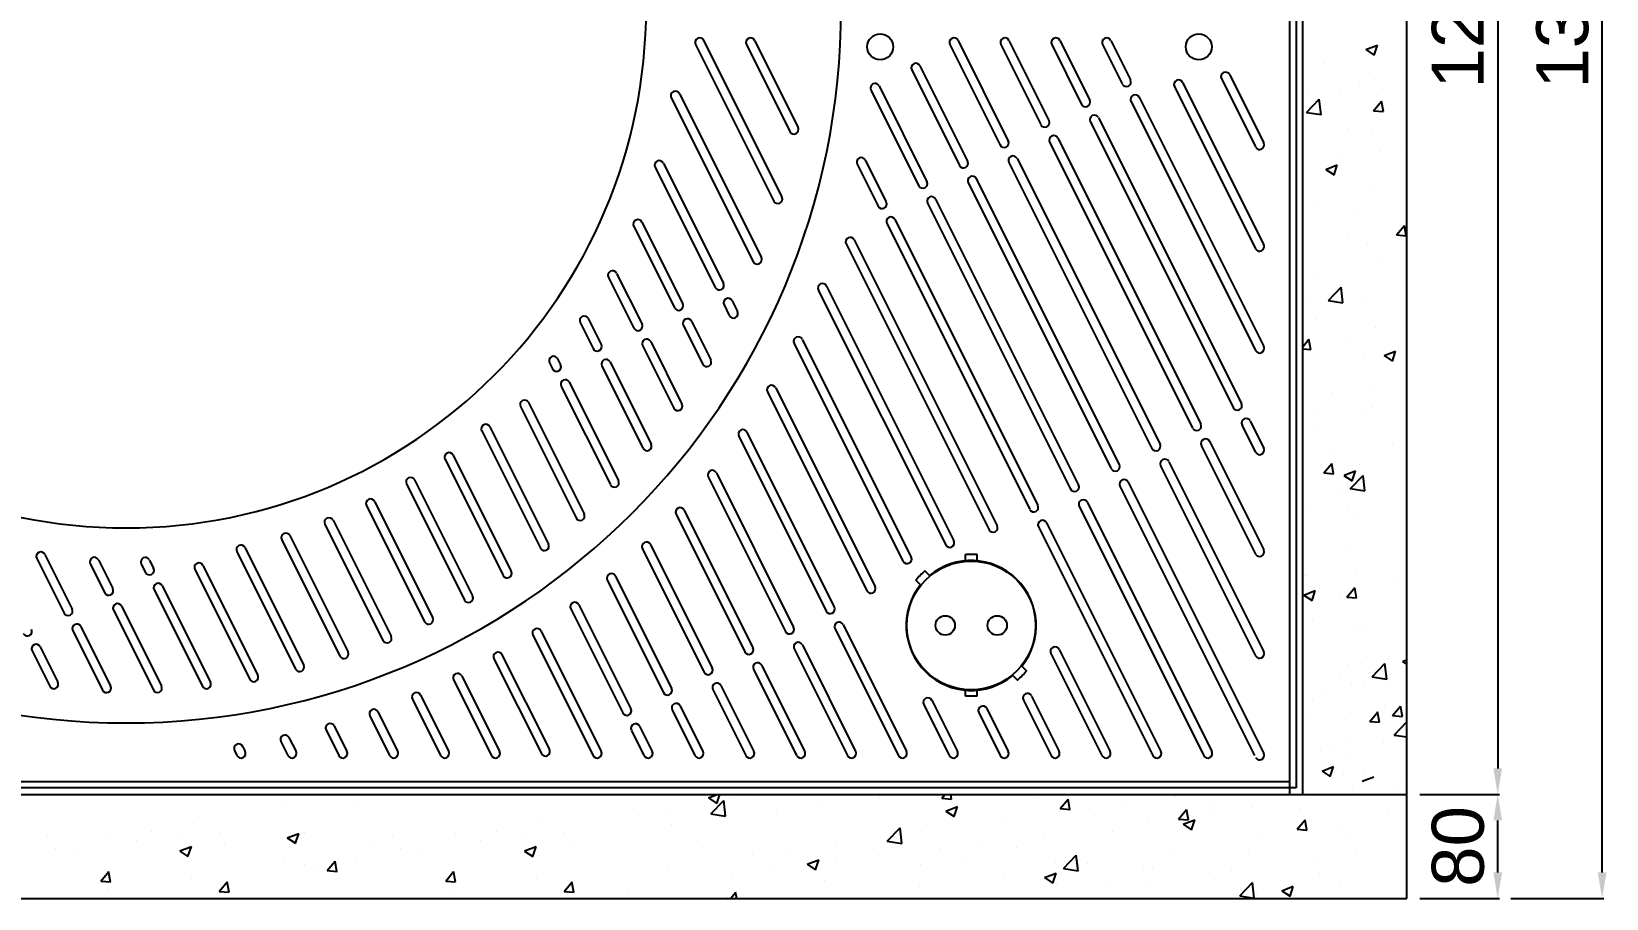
# Model space of a CAD drawing. Header units: millimetres. Extents: x 28332 to 34852, y -49763 to -45153.
# Drawn here: x 29742 to 30953, y -47354 to -46687 of the extents above; entities that cross this region are included whole.
import ezdxf

# ---------------------------------------------------------------- set-up
doc = ezdxf.new("R2010")
doc.units = ezdxf.units.MM
doc.layers.add('받침틀', color=251, linetype='Continuous')
doc.styles.get("Standard").update_dxf_attribs({"font": 'arial.ttf'})
doc.dimstyles.new('ISO-25', dxfattribs={"dimtxt": 40, "dimasz": 20, "dimexe": 1.25, "dimexo": 10, "dimgap": 10, "dimtad": 1, "dimdec": 0, "dimtxsty": 'Standard', "dimcen": 2.5, "dimclrd": 3, "dimclre": 3, "dimclrt": 3, "dimadec": 0, "dimazin": 0, "dimtfac": 1, "dimtdec": 0, "dimtmove": 0, "dimatfit": 3, "dimfxl": 0, "dimarcsym": 0})

# ---------------------------------------------------------------- blocks, each defined once
blk = doc.blocks.new('*D39')
at = {"color": 3, "lineweight": -2, "transparency": 16777216}
for p, q in [((30850.1, -46063.6), (30870.7, -46063.6)), ((30869.4, -46083.6), (30869.4, -47253.6)), ((30809.5, -47273.6), (30870.7, -47273.6))]:
    blk.add_line(p, q, dxfattribs=at)
at = {"color": 3, "transparency": 16777216}
for points in [[(30866.1, -46083.6), (30872.8, -46083.6), (30869.4, -46063.6)], [(30866.1, -47253.6), (30872.8, -47253.6), (30869.4, -47273.6)]]:
    blk.add_solid(points, dxfattribs=at)
at = {"layer": 'Defpoints', "color": 0, "transparency": 16777216}
for p in [(30840.1, -46063.6), (30799.5, -47273.6), (30869.4, -47273.6)]:
    blk.add_point(p, dxfattribs=at)
at = {"color": 3, "transparency": 16777216, "insert": (30839, -46668.6), "char_height": 40, "attachment_point": 5, "rotation": 90}
blk.add_mtext('1210', dxfattribs=at)
blk = doc.blocks.new('*D40')
at = {"color": 3, "lineweight": -2, "transparency": 16777216}
for p, q in [((30859.4, -47273.6), (30868.2, -47273.6)), ((30869.4, -47333.6), (30869.4, -47293.6)), ((30809.5, -47353.6), (30870.7, -47353.6))]:
    blk.add_line(p, q, dxfattribs=at)
at = {"color": 3, "transparency": 16777216}
for points in [[(30866.1, -47293.6), (30872.8, -47293.6), (30869.4, -47273.6)], [(30866.1, -47333.6), (30872.8, -47333.6), (30869.4, -47353.6)]]:
    blk.add_solid(points, dxfattribs=at)
at = {"layer": 'Defpoints', "color": 0, "transparency": 16777216}
for p in [(30869.4, -47273.6), (30869.4, -47273.6), (30799.5, -47353.6)]:
    blk.add_point(p, dxfattribs=at)
at = {"color": 3, "transparency": 16777216, "insert": (30839, -47313.6), "char_height": 40, "attachment_point": 5, "rotation": 90}
blk.add_mtext('80', dxfattribs=at)
blk = doc.blocks.new('*D34')
at = {"color": 3, "lineweight": -2, "transparency": 16777216}
for p, q in [((30879.4, -45983.6), (30951, -45983.6)), ((30949.7, -47333.6), (30949.7, -46003.6)), ((30879.4, -47353.6), (30951, -47353.6))]:
    blk.add_line(p, q, dxfattribs=at)
at = {"color": 3, "transparency": 16777216}
for points in [[(30946.4, -46003.6), (30953.1, -46003.6), (30949.7, -45983.6)], [(30946.4, -47333.6), (30953.1, -47333.6), (30949.7, -47353.6)]]:
    blk.add_solid(points, dxfattribs=at)
at = {"layer": 'Defpoints', "color": 0, "transparency": 16777216}
for p in [(30869.4, -45983.6), (30949.7, -45983.6), (30869.4, -47353.6)]:
    blk.add_point(p, dxfattribs=at)
at = {"color": 3, "transparency": 16777216, "insert": (30919.3, -46668.6), "char_height": 40, "attachment_point": 5, "rotation": 90}
blk.add_mtext('1370', dxfattribs=at)

msp = doc.modelspace()

# ---------------------------------------------------------------- linework, layer by layer
for p, q in [((30714.5, -46668.6), (30714.5, -47268.6)), ((30258.7, -46693.6), (30318.9, -46814)), ((30297.9, -46693.6), (30331.3, -46760.6)), ((30454.4, -46693.6), (30493, -46771)), ((30493.5, -46693.6), (30524.3, -46755.3)), ((30532.6, -46693.6), (30555.7, -46739.7)), ((30571.8, -46693.6), (30587, -46724)), ((30252.5, -46696.8), (30312.7, -46817.2)), ((30291.6, -46696.8), (30325.1, -46763.8)), ((30448.1, -46696.8), (30486.8, -46774.1)), ((30487.2, -46696.8), (30518.1, -46758.4)), ((30526.4, -46696.8), (30549.4, -46742.8)), ((30565.5, -46696.8), (30580.7, -46727.1)), ((30418.7, -46716.3), (30455.5, -46789.8)), ((30425, -46713.1), (30461.7, -46786.6)), ((30663.2, -46719.9), (30689.5, -46772.5)), ((30387.3, -46731.8), (30424.2, -46805.4)), ((30393.6, -46728.6), (30430.4, -46802.3)), ((30620.8, -46729.1), (30683.2, -46853.9)), ((30627.1, -46726), (30689.5, -46850.8)), ((30656.9, -46723), (30683.2, -46775.6)), ((30233.8, -46737.7), (30296.8, -46863.8)), ((30240.1, -46734.6), (30303.1, -46860.6)), ((30587.4, -46740.6), (30683.2, -46932.2)), ((30593.7, -46737.4), (30689.5, -46929)), ((30556.1, -46756.2), (30666, -46976.1)), ((30562.4, -46753.1), (30672.3, -46973)), ((30531.1, -46768.7), (30641, -46988.6)), ((30524.8, -46771.9), (30634.7, -46991.7)), ((30221.4, -46791.2), (30267.6, -46883.7)), ((30227.7, -46788.1), (30273.9, -46880.5)), ((30376.8, -46788.8), (30392.9, -46821.1)), ((30383, -46785.7), (30399.1, -46817.9)), ((30493.5, -46787.5), (30603.4, -47007.4)), ((30499.7, -46784.4), (30609.7, -47004.3)), ((30462.2, -46803.2), (30572.1, -47023)), ((30468.4, -46800), (30578.4, -47019.9)), ((30437.1, -46815.7), (30547.1, -47035.6)), ((30430.9, -46818.8), (30540.8, -47038.7)), ((30204.9, -46836.5), (30236.3, -46899.3)), ((30211.2, -46833.3), (30242.6, -46896.2)), ((30399.6, -46834.5), (30509.5, -47054.3)), ((30405.8, -46831.3), (30515.8, -47051.2)), ((30368.3, -46850.1), (30478.2, -47070)), ((30374.5, -46847), (30484.5, -47066.9)), ((30185.5, -46875.9), (30205, -46915)), ((30191.8, -46872.8), (30211.3, -46911.8)), ((30346.9, -46885.7), (30444.9, -47081.7)), ((30353.2, -46882.6), (30451.2, -47078.5)), ((30274.4, -46897.1), (30278.4, -46905.2)), ((30280.6, -46894), (30284.7, -46902.1)), ((30163.8, -46910.7), (30173.7, -46930.6)), ((30170, -46907.6), (30180, -46927.5)), ((30243, -46912.7), (30258, -46942.6)), ((30249.3, -46909.6), (30264.2, -46939.4)), ((30218, -46925.3), (30242, -46973.3)), ((30334.6, -46923.6), (30418.3, -47091)), ((30211.7, -46928.4), (30235.8, -46976.4)), ((30328.3, -46926.7), (30412, -47094.2)), ((30140.1, -46941.7), (30142.4, -46946.3)), ((30146.4, -46938.6), (30148.7, -46943.1)), ((30180.4, -46944), (30212, -47007.2)), ((30186.7, -46940.9), (30218.3, -47004.1)), ((30149.1, -46959.7), (30187, -47035.3)), ((30155.4, -46956.6), (30193.2, -47032.2)), ((30314.1, -46960.9), (30390.6, -47113.8)), ((30124.1, -46972.2), (30166.9, -47057.8)), ((30307.8, -46964), (30384.3, -47117)), ((30117.8, -46975.3), (30160.6, -47060.9)), ((30679, -46986.4), (30689.5, -47007.3)), ((30088, -46993.9), (30133.1, -47084.2)), ((30094.2, -46990.8), (30139.4, -47081)), ((30285.7, -46998.1), (30353, -47132.6)), ((30292, -46995), (30359.2, -47129.5)), ((30672.7, -46989.5), (30683.2, -47010.4)), ((30641.4, -47005.2), (30683.2, -47088.7)), ((30647.7, -47002), (30689.5, -47085.5)), ((30059.8, -47015.7), (30104.5, -47105.2)), ((30066, -47012.6), (30110.7, -47102.1)), ((30610.1, -47020.8), (30683.2, -47166.9)), ((30616.4, -47017.7), (30689.5, -47163.8)), ((30030.2, -47034.8), (30074.8, -47124.1)), ((30036.4, -47031.7), (30081, -47120.9)), ((30262.2, -47029.4), (30321.7, -47148.3)), ((30268.5, -47026.2), (30327.9, -47145.1)), ((30585.1, -47033.3), (30689.5, -47242.1)), ((30578.8, -47036.5), (30682.4, -47243.6)), ((29999.3, -47051.4), (30044, -47140.8)), ((30005.6, -47048.2), (30050.3, -47137.7)), ((30237.5, -47058.1), (30290.4, -47163.9)), ((30243.7, -47055), (30296.6, -47160.8)), ((30547.5, -47052.1), (30643.3, -47243.6)), ((30553.8, -47049), (30649.6, -47240.5)), ((29967.4, -47065.8), (30012, -47155.1)), ((29973.7, -47062.7), (30018.3, -47151.9)), ((30516.2, -47067.8), (30604.2, -47243.6)), ((30522.5, -47064.6), (30610.4, -47240.5)), ((29905.9, -47083.7), (29951.1, -47174.1)), ((29934.2, -47077.7), (29979, -47167.2)), ((29940.5, -47074.5), (29985.2, -47164.1)), ((30217.8, -47081.4), (30265.3, -47176.4)), ((29745.8, -47092.2), (29766.8, -47134.1)), ((29752.1, -47089), (29773, -47131)), ((29793.2, -47093.1), (29804.3, -47115.3)), ((29832.4, -47093.3), (29835.6, -47099.7)), ((29899.6, -47086.8), (29944.8, -47177.2)), ((30211.5, -47084.5), (30259.1, -47179.6)), ((30469, -47089.1), (30460, -47089.1)), ((30460, -47094.4), (30460, -47089.1)), ((30469, -47094.4), (30469, -47089.1)), ((29787, -47096.2), (29798.1, -47118.5)), ((29826.2, -47096.4), (29829.4, -47102.8)), ((29867.4, -47100.6), (29909.6, -47185)), ((29873.6, -47097.4), (29915.8, -47181.8)), ((30190.8, -47105.6), (30234, -47192.1)), ((29836.1, -47116.2), (29873.2, -47190.4)), ((29842.3, -47113.1), (29879.4, -47187.2)), ((30184.5, -47108.7), (30227.8, -47195.2)), ((29804.8, -47131.9), (29835.5, -47193.2)), ((29811, -47128.7), (29841.7, -47190.1)), ((30156.5, -47130.9), (30196.5, -47210.9)), ((30162.7, -47127.7), (30202.7, -47207.7)), ((29779.7, -47144.4), (29802.6, -47190.2)), ((30366, -47142.9), (30414.8, -47240.5)), ((29773.5, -47147.5), (29796.4, -47193.3)), ((30127.4, -47151), (30173.7, -47243.6)), ((30133.7, -47147.9), (30180, -47240.5)), ((30359.7, -47146), (30408.5, -47243.6)), ((29742.2, -47163.2), (29755.8, -47190.4)), ((29748.4, -47160), (29762, -47187.2)), ((30103.6, -47166.1), (30140.1, -47239)), ((30328.4, -47161.7), (30369.4, -47243.6)), ((30334.7, -47158.6), (30375.6, -47240.5)), ((30525.8, -47165.2), (30565, -47243.6)), ((30532.1, -47162), (30571.3, -47240.5)), ((30097.4, -47169.2), (30133.9, -47242.2)), ((30297.1, -47177.3), (30330.2, -47243.6)), ((30303.3, -47174.2), (30336.5, -47240.5)), ((30066.4, -47185.5), (30095.5, -47243.6)), ((30072.7, -47182.4), (30101.7, -47240.5)), ((30272, -47189.9), (30297.4, -47240.5)), ((30034.7, -47200.3), (30056.3, -47243.6)), ((30040.9, -47197.2), (30062.6, -47240.5)), ((30265.8, -47193), (30291.1, -47243.6)), ((30428, -47204.3), (30447.6, -47243.6)), ((30434.2, -47201.2), (30453.9, -47240.5)), ((30460, -47198.1), (30460, -47192.9)), ((30469, -47198.1), (30460, -47198.1)), ((30469, -47198.1), (30469, -47192.9)), ((30504.6, -47201), (30525.9, -47243.6)), ((30510.8, -47197.9), (30532.2, -47240.5)), ((30001.9, -47213.2), (30017.2, -47243.6)), ((30008.2, -47210), (30023.5, -47240.5)), ((30234.5, -47208.6), (30252, -47243.6)), ((30240.7, -47205.5), (30258.2, -47240.5)), ((30470.3, -47210.6), (30486.8, -47243.6)), ((30476.5, -47207.5), (30493, -47240.5)), ((29968.3, -47224), (29978.1, -47243.6)), ((29974.5, -47220.9), (29984.3, -47240.5)), ((30203.2, -47224.3), (30212.8, -47243.6)), ((30209.4, -47221.2), (30219.1, -47240.5)), ((29897.8, -47239.7), (29899.8, -47243.6)), ((29904.1, -47236.6), (29906.1, -47240.5)), ((29933.6, -47232.9), (29938.9, -47243.6)), ((29939.8, -47229.8), (29945.2, -47240.5)), ((30714.5, -47268.6), (28914.5, -47268.6))]:
    msp.add_line(p, q)
at = {"linetype": 'Continuous'}
for p, q in [((30768, -46700.7), (30776.9, -46697.3)), ((30768, -46700.7), (30774.4, -46705)), ((30774.4, -46705), (30776.9, -46697.3)), ((30736.5, -46711.4), (30736.5, -46711.4)), ((30797.2, -46720.4), (30797.2, -46720.4)), ((30763.2, -46728.5), (30763.2, -46728.5)), ((30774.3, -46724), (30774.3, -46724)), ((30780.5, -46730.8), (30780.5, -46730.8)), ((30722.3, -46749), (30732.2, -46738.7)), ((30723.1, -46733.1), (30723.1, -46733.1)), ((30733.6, -46750.8), (30732.2, -46738.7)), ((30748.7, -46735), (30748.7, -46735)), ((30773.9, -46747.7), (30780.1, -46740.4)), ((30781.5, -46748.4), (30780, -46740.4)), ((30722.3, -46749), (30733.6, -46750.7)), ((30773.9, -46747.7), (30781.5, -46748.4)), ((30753.5, -46761), (30753.5, -46761)), ((30772.7, -46766.2), (30772.7, -46766.2)), ((30747.1, -46780.9), (30747.1, -46780.9)), ((30779, -46778.8), (30779, -46778.8)), ((30795.2, -46774.6), (30795.2, -46774.6)), ((30737.1, -46792.8), (30746, -46789.4)), ((30737.1, -46792.8), (30743.5, -46797.1)), ((30743.5, -46797.1), (30746, -46789.4)), ((30771.2, -46808.5), (30771.2, -46808.5)), ((30728, -46818.1), (30728, -46818.1)), ((30761.8, -46824.6), (30761.8, -46824.6)), ((30791.6, -46843.2), (30797.7, -46835.9)), ((30799.1, -46843.9), (30797.6, -46835.9)), ((30754.3, -46843.7), (30754.3, -46843.7)), ((30769.6, -46850.8), (30769.6, -46850.8)), ((30791.6, -46843.2), (30799.2, -46843.9)), ((30781, -46860.8), (30781, -46860.8)), ((30728.4, -46874.7), (30728.4, -46874.7)), ((30739.2, -46893.7), (30749, -46883.4)), ((30750.4, -46895.5), (30749, -46883.4)), ((30796.8, -46881.2), (30796.8, -46881.2)), ((30722.7, -46893.9), (30722.7, -46893.9)), ((30739.1, -46893.7), (30750.4, -46895.5)), ((30768.1, -46893.1), (30768.1, -46893.1)), ((30729, -46908.3), (30729, -46908.3)), ((30796.8, -46911.1), (30796.8, -46911.1)), ((30719.5, -46929.2), (30724.2, -46923.5)), ((30725.6, -46931.5), (30724.1, -46923.5)), ((30753.2, -46921.8), (30753.2, -46921.8)), ((30775.2, -46914.3), (30775.2, -46914.3)), ((30719.5, -46930.9), (30725.7, -46931.4)), ((30766.5, -46935.4), (30766.5, -46935.4)), ((30782, -46936.1), (30788.4, -46940.3)), ((30782.1, -46936.1), (30790.9, -46932.6)), ((30788.4, -46940.3), (30790.9, -46932.7)), ((30773.6, -46960.2), (30773.6, -46960.2)), ((30741.8, -46964.4), (30741.8, -46964.4)), ((30727.6, -46978.9), (30727.6, -46978.9)), ((30765, -46977.6), (30765, -46977.6)), ((30772.1, -46976), (30772.1, -46976)), ((30731, -46990.2), (30731, -46990.2)), ((30798.8, -46993.1), (30798.8, -46993.1)), ((30740.1, -47010.3), (30740.1, -47010.3)), ((30788.2, -47003.9), (30788.2, -47003.9)), ((30735.7, -47026.3), (30741.8, -47019)), ((30743.2, -47027), (30741.8, -47019)), ((30763.4, -47019.9), (30763.4, -47019.9)), ((30735.7, -47026.3), (30743.3, -47027)), ((30751.1, -47028.2), (30757.5, -47032.4)), ((30751.2, -47028.1), (30760, -47024.7)), ((30756, -47038.5), (30765.9, -47028.2)), ((30757.5, -47032.4), (30760, -47024.7)), ((30767.3, -47040.2), (30765.9, -47028.2)), ((30746.8, -47040.6), (30746.8, -47040.6)), ((30756, -47038.4), (30767.3, -47040.2)), ((30796.4, -47042), (30796.4, -47042)), ((30722.4, -47054.7), (30722.4, -47054.7)), ((30754.8, -47054), (30754.8, -47054)), ((30761.9, -47062.2), (30761.9, -47062.2)), ((30752.8, -47082.6), (30752.8, -47082.6)), ((30721.4, -47104.1), (30721.4, -47104.1)), ((30722.1, -47105.5), (30722.1, -47105.5)), ((30760.4, -47104.5), (30760.4, -47104.5)), ((30720.3, -47120.2), (30729.1, -47116.8)), ((30726.6, -47124.5), (30729.1, -47116.8)), ((30753.3, -47121.8), (30759.5, -47114.5)), ((30760.9, -47122.5), (30759.4, -47114.6)), ((30789.9, -47108.3), (30789.9, -47108.3)), ((30720.2, -47120.3), (30726.6, -47124.5)), ((30748.8, -47122.5), (30748.8, -47122.5)), ((30753.3, -47121.8), (30760.9, -47122.5)), ((30727.2, -47139.8), (30727.2, -47139.8)), ((30768.2, -47143.6), (30768.2, -47143.6)), ((30758.8, -47146.7), (30758.8, -47146.7)), ((30754.2, -47173.6), (30754.2, -47173.6)), ((30764.6, -47172.9), (30764.6, -47172.9)), ((30772.8, -47183.2), (30782.7, -47172.9)), ((30784.1, -47185), (30782.7, -47172.9)), ((30796.1, -47171.4), (30799.5, -47170.1)), ((30796.1, -47171.4), (30799.5, -47173.7)), ((30747.9, -47183.4), (30747.9, -47183.4)), ((30757.3, -47189), (30757.3, -47189)), ((30766.6, -47189.5), (30766.6, -47189.5)), ((30772.8, -47183.2), (30784.1, -47184.9)), ((30726.8, -47200.6), (30726.8, -47200.6)), ((30734.8, -47193.7), (30734.8, -47193.7)), ((30796, -47202.8), (30796, -47202.8)), ((30722, -47215.5), (30722, -47215.5)), ((30752.6, -47215.9), (30752.6, -47215.9)), ((30771, -47217.4), (30777.1, -47210.1)), ((30778.5, -47218), (30777, -47210.1)), ((30782.4, -47205.2), (30782.4, -47205.2)), ((30788.6, -47212.9), (30794.7, -47205.6)), ((30788.6, -47212.9), (30796.2, -47213.6)), ((30796.1, -47213.6), (30794.6, -47205.6)), ((30771, -47217.4), (30778.6, -47218)), ((30789.7, -47227.9), (30799.5, -47217.7)), ((30789.7, -47227.9), (30799.5, -47229.4)), ((30794.7, -47222.9), (30794.7, -47222.9)), ((30733.2, -47239.6), (30733.2, -47239.6)), ((30739.9, -47237.8), (30739.9, -47237.8)), ((30755.7, -47231.3), (30755.7, -47231.3)), ((30781.3, -47233.3), (30781.3, -47233.3)), ((30734.3, -47255.6), (30743.1, -47252.1)), ((30740.6, -47259.8), (30743.1, -47252.2)), ((30752.4, -47243.4), (30752.4, -47243.4)), ((30734.3, -47255.6), (30740.6, -47259.8)), ((30751.1, -47258.1), (30751.1, -47258.1)), ((30765.2, -47263.5), (30774.1, -47260.1)), ((30766.6, -47254.9), (30766.6, -47254.9)), ((30795.7, -47263.6), (30795.7, -47263.6)), ((29759.4, -47274), (29759.4, -47274)), ((30024.6, -47274), (30024.6, -47274)), ((30262.5, -47276.2), (30269.1, -47273.6)), ((30262.5, -47276.2), (30268.8, -47280.5)), ((30268.8, -47280.5), (30271.1, -47273.6)), ((30282.5, -47276.9), (30282.5, -47276.9)), ((30297.9, -47277.2), (30297.9, -47277.2)), ((30394.3, -47275.6), (30394.3, -47275.6)), ((30441.8, -47276.5), (30444.3, -47273.6)), ((30441.8, -47276.5), (30449.4, -47277.2)), ((30449.4, -47277.2), (30448.7, -47273.6)), ((30513.3, -47275.7), (30513.3, -47275.7)), ((30532.9, -47284.5), (30539.1, -47277.2)), ((30540.4, -47285.2), (30539, -47277.2)), ((30621.7, -47275.2), (30621.7, -47275.2)), ((30721.6, -47276.4), (30721.6, -47276.4)), ((30757.7, -47270.1), (30757.7, -47270.1)), ((30761.3, -47273), (30761.3, -47273)), ((30793.1, -47268.8), (30793.1, -47268.8)), ((29938.1, -47280), (29938.1, -47280)), ((29992.8, -47278.2), (29992.8, -47278.2)), ((30208.4, -47289.6), (30208.4, -47289.6)), ((30232.6, -47286.1), (30232.6, -47286.1)), ((30264.3, -47288.6), (30274.2, -47278.3)), ((30264.3, -47288.6), (30275.6, -47290.3)), ((30275.6, -47290.3), (30274.2, -47278.3)), ((30314.4, -47286.2), (30314.4, -47286.2)), ((30346.2, -47282), (30346.2, -47282)), ((30445, -47286.4), (30453.9, -47282.9)), ((30445, -47286.4), (30451.3, -47290.6)), ((30451.3, -47290.6), (30453.9, -47283)), ((30532.9, -47284.5), (30540.5, -47285.2)), ((30555.8, -47284.7), (30555.8, -47284.7)), ((30581.1, -47278.6), (30581.1, -47278.6)), ((30624, -47292.5), (30630.1, -47285.2)), ((30631.5, -47293.2), (30630.1, -47285.2)), ((30647.5, -47289.1), (30647.5, -47289.1)), ((30648.8, -47281.4), (30648.8, -47281.4)), ((30681.1, -47283.6), (30681.1, -47283.6)), ((30716.6, -47284.3), (30716.6, -47284.3)), ((30784.4, -47287.2), (30784.4, -47287.2)), ((29866.7, -47295.6), (29866.7, -47295.6)), ((30131.9, -47295.6), (30131.9, -47295.6)), ((30234.2, -47296.7), (30234.2, -47296.7)), ((30399.9, -47309.6), (30409.8, -47299.3)), ((30411.2, -47311.4), (30409.8, -47299.3)), ((30426.4, -47301.8), (30426.4, -47301.8)), ((30491.6, -47292.9), (30491.6, -47292.9)), ((30573.5, -47301.8), (30573.5, -47301.8)), ((30601.2, -47294.1), (30601.2, -47294.1)), ((30624, -47292.5), (30631.6, -47293.1)), ((30627.5, -47296.5), (30636.4, -47293.1)), ((30627.5, -47296.5), (30633.9, -47300.8)), ((30633, -47289.9), (30633, -47289.9)), ((30633.9, -47300.8), (30636.4, -47293.1)), ((30715.1, -47300.4), (30721.2, -47293.2)), ((30715.1, -47300.4), (30722.7, -47301.1)), ((30722.6, -47301.1), (30721.2, -47293.2)), ((30749.5, -47300.4), (30749.5, -47300.4)), ((29754.4, -47306), (29754.4, -47306)), ((29802.5, -47303.8), (29802.5, -47303.8)), ((29822.2, -47308.9), (29822.2, -47308.9)), ((29834.3, -47302.3), (29834.3, -47302.3)), ((29854.3, -47307.2), (29854.3, -47307.2)), ((29855.8, -47317.1), (29864.7, -47313.7)), ((29862.1, -47321.4), (29864.7, -47313.7)), ((29886.1, -47303), (29886.1, -47303)), ((29890, -47311.8), (29890, -47311.8)), ((29938.5, -47307), (29947.4, -47303.6)), ((29938.5, -47307), (29944.8, -47311.2)), ((29944.8, -47311.2), (29947.4, -47303.6)), ((29951.9, -47303.2), (29951.9, -47303.2)), ((30002.5, -47312.7), (30002.5, -47312.7)), ((30019.7, -47306), (30019.7, -47306)), ((30067.7, -47303.8), (30067.7, -47303.8)), ((30087.4, -47308.9), (30087.4, -47308.9)), ((30099.5, -47302.3), (30099.5, -47302.3)), ((30119.5, -47307.2), (30119.5, -47307.2)), ((30121, -47317.1), (30129.9, -47313.7)), ((30127.3, -47321.4), (30129.9, -47313.7)), ((30151.3, -47303), (30151.3, -47303)), ((30155.2, -47311.8), (30155.2, -47311.8)), ((30360.5, -47311.3), (30360.5, -47311.3)), ((30399.9, -47309.6), (30411.2, -47311.3)), ((30472.9, -47311), (30472.9, -47311)), ((30521, -47304.7), (30521, -47304.7)), ((30685.4, -47308.5), (30685.4, -47308.5)), ((30752, -47304.2), (30752, -47304.2)), ((29760.3, -47315), (29760.3, -47315)), ((29774.1, -47317.8), (29774.1, -47317.8)), ((29855.8, -47317.2), (29862.1, -47321.4)), ((29936.6, -47322.2), (29936.6, -47322.2)), ((29969.2, -47332.2), (29975.3, -47324.9)), ((29976.7, -47332.9), (29975.3, -47324.9)), ((29991.2, -47324.1), (29991.2, -47324.1)), ((30025.5, -47315), (30025.5, -47315)), ((30039.3, -47317.8), (30039.3, -47317.8)), ((30121, -47317.2), (30127.3, -47321.4)), ((30257.8, -47314.6), (30257.8, -47314.6)), ((30296.3, -47319.5), (30296.3, -47319.5)), ((30325.6, -47317.5), (30325.6, -47317.5)), ((30338.3, -47327.3), (30347.2, -47323.9)), ((30344.6, -47331.6), (30347.2, -47323.9)), ((30360.9, -47325.7), (30360.9, -47325.7)), ((30393.4, -47320.3), (30393.4, -47320.3)), ((30441.1, -47315.2), (30441.1, -47315.2)), ((30461.2, -47323.2), (30461.2, -47323.2)), ((30499.4, -47314.5), (30499.4, -47314.5)), ((30529, -47326.1), (30529, -47326.1)), ((30535.4, -47330.6), (30545.3, -47320.3)), ((30546.7, -47332.4), (30545.3, -47320.3)), ((30620.2, -47317.5), (30620.2, -47317.5)), ((30678, -47317), (30678, -47317)), ((30727.9, -47323.1), (30727.9, -47323.1)), ((30759.7, -47318.9), (30759.7, -47318.9)), ((29795.1, -47340.2), (29801.2, -47332.9)), ((29802.6, -47340.9), (29801.1, -47332.9)), ((29865.1, -47337.9), (29865.1, -47337.9)), ((29951.4, -47327.7), (29951.4, -47327.7)), ((29959.4, -47328.3), (29959.4, -47328.3)), ((29969.2, -47332.2), (29976.8, -47332.9)), ((30060.3, -47340.2), (30066.4, -47332.9)), ((30067.8, -47340.9), (30066.4, -47332.9)), ((30130.4, -47337.9), (30130.4, -47337.9)), ((30231.1, -47328.4), (30231.1, -47328.4)), ((30281, -47336.2), (30281, -47336.2)), ((30312.8, -47332.1), (30312.8, -47332.1)), ((30338.3, -47327.3), (30344.6, -47331.6)), ((30425.3, -47327.2), (30425.3, -47327.2)), ((30490.1, -47335.1), (30490.1, -47335.1)), ((30520.8, -47337.5), (30529.7, -47334.1)), ((30520.8, -47337.5), (30527.2, -47341.8)), ((30527.2, -47341.8), (30529.7, -47334.1)), ((30535.4, -47330.6), (30546.7, -47332.4)), ((30554.2, -47327), (30554.2, -47327)), ((30596.8, -47328.9), (30596.8, -47328.9)), ((30603.9, -47329.7), (30603.9, -47329.7)), ((30647.7, -47333.7), (30647.7, -47333.7)), ((30664.6, -47331.8), (30664.6, -47331.8)), ((30732.4, -47334.7), (30732.4, -47334.7)), ((29795.1, -47340.2), (29802.7, -47340.9)), ((29801, -47346), (29801, -47346)), ((29886.2, -47348.2), (29892.3, -47340.9)), ((29886.2, -47348.2), (29893.8, -47348.8)), ((29893.7, -47348.8), (29892.2, -47340.9)), ((30060.3, -47340.2), (30067.9, -47340.9)), ((30066.2, -47346), (30066.2, -47346)), ((30151.4, -47348.2), (30157.5, -47340.9)), ((30151.4, -47348.2), (30159, -47348.8)), ((30158.9, -47348.8), (30157.4, -47340.9)), ((30200.8, -47346.8), (30200.8, -47346.8)), ((30279.4, -47353.6), (30283.4, -47348.8)), ((30284.2, -47353.6), (30283.3, -47348.8)), ((30351.3, -47339.9), (30351.3, -47339.9)), ((30424.9, -47344.1), (30424.9, -47344.1)), ((30529.8, -47342.4), (30529.8, -47342.4)), ((30567.8, -47344.2), (30567.8, -47344.2)), ((30599.6, -47340), (30599.6, -47340)), ((30671, -47351.7), (30680.9, -47341.3)), ((30682.2, -47353.4), (30680.8, -47341.3)), ((30703.4, -47347.7), (30712.2, -47344.2)), ((30703.4, -47347.7), (30709.7, -47351.9)), ((30709.7, -47351.9), (30712.2, -47344.3)), ((30748, -47342.7), (30748, -47342.7)), ((29852.7, -47353.1), (29852.7, -47353.1)), ((30117.9, -47353.1), (30117.9, -47353.1)), ((30277.2, -47352.6), (30277.2, -47352.6)), ((30358.9, -47353.6), (30358.9, -47353.6)), ((30671, -47351.6), (30682.2, -47353.4)), ((30683.9, -47350.8), (30683.9, -47350.8))]:
    msp.add_line(p, q, dxfattribs=at)
msp.add_lwpolyline([(30428.8, -47101.7, 0.045549), (30421.8, -47108.9), (30425.4, -47112.4, 0.904534), (30496.5, -47182), (30500.1, -47185.6, 0.045549), (30507.1, -47178.4), (30503.5, -47174.9, 0.904534), (30432.4, -47105.3)], format="xyb", close=True)
for centre, radius in [((30394.5, -46698.6), 10), ((30639.5, -46698.6), 10), ((30464.5, -47143.6), 49.5), ((30444.5, -47143.6), 7.5), ((30484.5, -47143.6), 7.5)]:
    msp.add_circle(centre, radius)
for centre, radius, start, end in [((29814.5, -46668.6), 550, 180, 0), ((29814.5, -46668.6), 400, 180, 0), ((30255.6, -46695.2), 3.5, 26.5651, 206.5651), ((30294.7, -46695.2), 3.5, 26.5651, 206.5651), ((30451.2, -46695.2), 3.5, 26.5651, 206.5651), ((30490.4, -46695.2), 3.5, 26.5651, 206.5651), ((30529.5, -46695.2), 3.5, 26.5651, 206.5651), ((30568.6, -46695.2), 3.5, 26.5651, 206.5651), ((30421.9, -46714.7), 3.5, 26.5651, 206.5651), ((30660, -46721.5), 3.5, 26.5651, 206.5651), ((30390.5, -46730.2), 3.5, 26.5651, 206.5651), ((30583.8, -46725.6), 3.5, 206.5651, 26.5651), ((30623.9, -46727.5), 3.5, 26.5651, 206.5651), ((30236.9, -46736.2), 3.5, 26.5651, 206.5651), ((30552.5, -46741.2), 3.5, 206.5651, 26.5651), ((30590.5, -46739), 3.5, 26.5651, 206.5651), ((30521.2, -46756.9), 3.5, 206.5651, 26.5651), ((30559.2, -46754.6), 3.5, 26.5651, 206.5651), ((30328.2, -46762.2), 3.5, 206.5651, 26.5651), ((30527.9, -46770.3), 3.5, 26.5651, 206.5651), ((30489.9, -46772.5), 3.5, 206.5651, 26.5651), ((30686.3, -46774.1), 3.5, 206.5651, 26.5651), ((30224.5, -46789.6), 3.5, 26.5651, 206.5651), ((30379.9, -46787.3), 3.5, 26.5651, 206.5651), ((30458.6, -46788.2), 3.5, 206.5651, 26.5651), ((30496.6, -46786), 3.5, 26.5651, 206.5651), ((30427.3, -46803.8), 3.5, 206.5651, 26.5651), ((30465.3, -46801.6), 3.5, 26.5651, 206.5651), ((30315.8, -46815.6), 3.5, 206.5651, 26.5651), ((30434, -46817.3), 3.5, 26.5651, 206.5651), ((30396, -46819.5), 3.5, 206.5651, 26.5651), ((30402.7, -46832.9), 3.5, 26.5651, 206.5651), ((30208, -46834.9), 3.5, 26.5651, 206.5651), ((30371.4, -46848.6), 3.5, 26.5651, 206.5651), ((30686.3, -46852.3), 3.5, 206.5651, 26.5651), ((30300, -46862.2), 3.5, 206.5651, 26.5651), ((30188.6, -46874.3), 3.5, 26.5651, 206.5651), ((30270.8, -46882.1), 3.5, 206.5651, 26.5651), ((30350.1, -46884.1), 3.5, 26.5651, 206.5651), ((30239.5, -46897.8), 3.5, 206.5651, 26.5651), ((30277.5, -46895.5), 3.5, 26.5651, 206.5651), ((30281.6, -46903.7), 3.5, 206.5651, 26.5651), ((30166.9, -46909.2), 3.5, 26.5651, 206.5651), ((30208.2, -46913.4), 3.5, 206.5651, 26.5651), ((30246.2, -46911.2), 3.5, 26.5651, 206.5651), ((30214.9, -46926.8), 3.5, 26.5651, 206.5651), ((30331.4, -46925.1), 3.5, 26.5651, 206.5651), ((30143.3, -46940.1), 3.5, 26.5651, 206.5651), ((30176.9, -46929.1), 3.5, 206.5651, 26.5651), ((30686.3, -46930.6), 3.5, 206.5651, 26.5651), ((30145.6, -46944.7), 3.5, 206.5651, 26.5651), ((30183.6, -46942.5), 3.5, 26.5651, 206.5651), ((30261.1, -46941), 3.5, 206.5651, 26.5651), ((30152.3, -46958.1), 3.5, 26.5651, 206.5651), ((30310.9, -46962.4), 3.5, 26.5651, 206.5651), ((30121, -46973.8), 3.5, 26.5651, 206.5651), ((30238.9, -46974.9), 3.5, 206.5651, 26.5651), ((30669.2, -46974.5), 3.5, 206.5651, 26.5651), ((30675.9, -46987.9), 3.5, 26.5651, 206.5651), ((30091.1, -46992.4), 3.5, 26.5651, 206.5651), ((30288.9, -46996.5), 3.5, 26.5651, 206.5651), ((30637.9, -46990.2), 3.5, 206.5651, 26.5651), ((30062.9, -47014.2), 3.5, 26.5651, 206.5651), ((30215.2, -47005.7), 3.5, 206.5651, 26.5651), ((30606.6, -47005.8), 3.5, 206.5651, 26.5651), ((30644.6, -47003.6), 3.5, 26.5651, 206.5651), ((30686.3, -47008.8), 3.5, 206.5651, 26.5651), ((30575.3, -47021.5), 3.5, 206.5651, 26.5651), ((30613.3, -47019.2), 3.5, 26.5651, 206.5651), ((30033.3, -47033.3), 3.5, 26.5651, 206.5651), ((30190.1, -47033.8), 3.5, 206.5651, 26.5651), ((30265.4, -47027.8), 3.5, 26.5651, 206.5651), ((30582, -47034.9), 3.5, 26.5651, 206.5651), ((30002.5, -47049.8), 3.5, 26.5651, 206.5651), ((30543.9, -47037.1), 3.5, 206.5651, 26.5651), ((30550.7, -47050.5), 3.5, 26.5651, 206.5651), ((30163.7, -47059.4), 3.5, 206.5651, 26.5651), ((30240.6, -47056.5), 3.5, 26.5651, 206.5651), ((30512.6, -47052.8), 3.5, 206.5651, 26.5651), ((29970.5, -47064.3), 3.5, 26.5651, 206.5651), ((30481.3, -47068.4), 3.5, 206.5651, 26.5651), ((30519.3, -47066.2), 3.5, 26.5651, 206.5651), ((29902.8, -47085.3), 3.5, 26.5651, 206.5651), ((29937.3, -47076.1), 3.5, 26.5651, 206.5651), ((30136.2, -47082.6), 3.5, 206.5651, 26.5651), ((30214.7, -47083), 3.5, 26.5651, 206.5651), ((30448, -47080.1), 3.5, 206.5651, 26.5651), ((29748.9, -47090.6), 3.5, 26.5651, 206.5651), ((29790.1, -47094.7), 3.5, 26.5651, 206.5651), ((29829.3, -47094.8), 3.5, 26.5651, 206.5651), ((29870.5, -47099), 3.5, 26.5651, 206.5651), ((30415.2, -47092.6), 3.5, 206.5651, 26.5651), ((30686.3, -47087.1), 3.5, 206.5651, 26.5651), ((29832.5, -47101.2), 3.5, 206.5651, 26.5651), ((30107.6, -47103.6), 3.5, 206.5651, 26.5651), ((30187.7, -47107.2), 3.5, 26.5651, 206.5651), ((29801.2, -47116.9), 3.5, 206.5651, 26.5651), ((29839.2, -47114.7), 3.5, 26.5651, 206.5651), ((30387.4, -47115.4), 3.5, 206.5651, 26.5651), ((29769.9, -47132.5), 3.5, 206.5651, 26.5651), ((29807.9, -47130.3), 3.5, 26.5651, 206.5651), ((30077.9, -47122.5), 3.5, 206.5651, 26.5651), ((30159.6, -47129.3), 3.5, 26.5651, 206.5651), ((30356.1, -47131), 3.5, 206.5651, 26.5651), ((29776.6, -47146), 3.5, 26.5651, 206.5651), ((30047.2, -47139.2), 3.5, 206.5651, 26.5651), ((30362.8, -47144.5), 3.5, 26.5651, 206.5651), ((29738.6, -47148.2), 3.5, 206.5651, 26.5651), ((30015.2, -47153.5), 3.5, 206.5651, 26.5651), ((30130.5, -47149.5), 3.5, 26.5651, 206.5651), ((30324.8, -47146.7), 3.5, 206.5651, 26.5651), ((29745.3, -47161.6), 3.5, 26.5651, 206.5651), ((29982.1, -47165.6), 3.5, 206.5651, 26.5651), ((30100.5, -47167.7), 3.5, 26.5651, 206.5651), ((30293.5, -47162.4), 3.5, 206.5651, 26.5651), ((30331.5, -47160.1), 3.5, 26.5651, 206.5651), ((30528.9, -47163.6), 3.5, 26.5651, 206.5651), ((30686.3, -47165.4), 3.5, 206.5651, 26.5651), ((29948, -47175.6), 3.5, 206.5651, 26.5651), ((30069.5, -47184), 3.5, 26.5651, 206.5651), ((30262.2, -47178), 3.5, 206.5651, 26.5651), ((30300.2, -47175.8), 3.5, 26.5651, 206.5651), ((29758.9, -47188.8), 3.5, 206.5651, 26.5651), ((29799.5, -47191.8), 3.5, 206.5651, 26.5651), ((29838.6, -47191.7), 3.5, 206.5651, 26.5651), ((29876.3, -47188.8), 3.5, 206.5651, 26.5651), ((29912.7, -47183.4), 3.5, 206.5651, 26.5651), ((30230.9, -47193.7), 3.5, 206.5651, 26.5651), ((30268.9, -47191.4), 3.5, 26.5651, 206.5651), ((30037.8, -47198.7), 3.5, 26.5651, 206.5651), ((30237.6, -47207.1), 3.5, 26.5651, 206.5651), ((30431.1, -47202.8), 3.5, 26.5651, 206.5651), ((30507.7, -47199.4), 3.5, 26.5651, 206.5651), ((30005.1, -47211.6), 3.5, 26.5651, 206.5651), ((30199.6, -47209.3), 3.5, 206.5651, 26.5651), ((30473.4, -47209.1), 3.5, 26.5651, 206.5651), ((29936.7, -47231.4), 3.5, 26.5651, 206.5651), ((29971.4, -47222.5), 3.5, 26.5651, 206.5651), ((30206.3, -47222.7), 3.5, 26.5651, 206.5651), ((29901, -47238.2), 3.5, 26.5651, 206.5651), ((29902.9, -47242.1), 3.5, 206.5651, 26.5651), ((29942.1, -47242.1), 3.5, 206.5651, 26.5651), ((29981.2, -47242.1), 3.5, 206.5651, 26.5651), ((30020.3, -47242.1), 3.5, 206.5651, 26.5651), ((30059.5, -47242.1), 3.5, 206.5651, 26.5651), ((30098.6, -47242.1), 3.5, 206.5651, 26.5651), ((30137, -47240.6), 3.5, 206.5651, 26.5651), ((30176.8, -47242.1), 3.5, 206.5651, 26.5651), ((30216, -47242.1), 3.5, 206.5651, 26.5651), ((30255.1, -47242.1), 3.5, 206.5651, 26.5651), ((30294.2, -47242.1), 3.5, 206.5651, 26.5651), ((30333.4, -47242.1), 3.5, 206.5651, 26.5651), ((30372.5, -47242.1), 3.5, 206.5651, 26.5651), ((30411.6, -47242.1), 3.5, 206.5651, 26.5651), ((30450.8, -47242.1), 3.5, 206.5651, 26.5651), ((30489.9, -47242.1), 3.5, 206.5651, 26.5651), ((30529, -47242.1), 3.5, 206.5651, 26.5651), ((30568.2, -47242.1), 3.5, 206.5651, 26.5651), ((30607.3, -47242.1), 3.5, 206.5651, 26.5651), ((30646.4, -47242.1), 3.5, 206.5651, 26.5651), ((30686.3, -47243.6), 3.5, 206.5651, 26.5651)]:
    msp.add_arc(centre, radius, start, end)
at = {"layer": '받침틀'}
for p, q in [((30799.5, -47353.6), (30799.5, -45983.6)), ((30709.5, -47273.6), (30709.5, -46063.6)), ((30719.5, -47273.6), (30719.5, -46063.6)), ((28919.5, -47263.6), (30709.5, -47263.6)), ((28829.5, -47273.6), (30799.5, -47273.6)), ((28829.5, -47353.6), (30799.5, -47353.6))]:
    msp.add_line(p, q, dxfattribs=at)

# ---------------------------------------------------------------- dimensions: what is measured, and where the dimension line sits
for base, p1, p2, picture, middle in [((30949.7, -45983.6), (30869.4, -47353.6), (30869.4, -45983.6), '*D34', (30919.3, -46668.6)), ((30869.4, -47273.6), (30840.1, -46063.6), (30799.5, -47273.6), '*D39', (30839, -46668.6)), ((30869.4, -47273.6), (30799.5, -47353.6), (30869.4, -47273.6), '*D40', (30839, -47313.6))]:
    dim = msp.add_linear_dim(base=base, p1=p1, p2=p2, angle=90, dimstyle='ISO-25')
    dim.commit()
    dim.dimension.update_dxf_attribs({"geometry": picture, "text_midpoint": middle})

doc.saveas('drawing.dxf')
